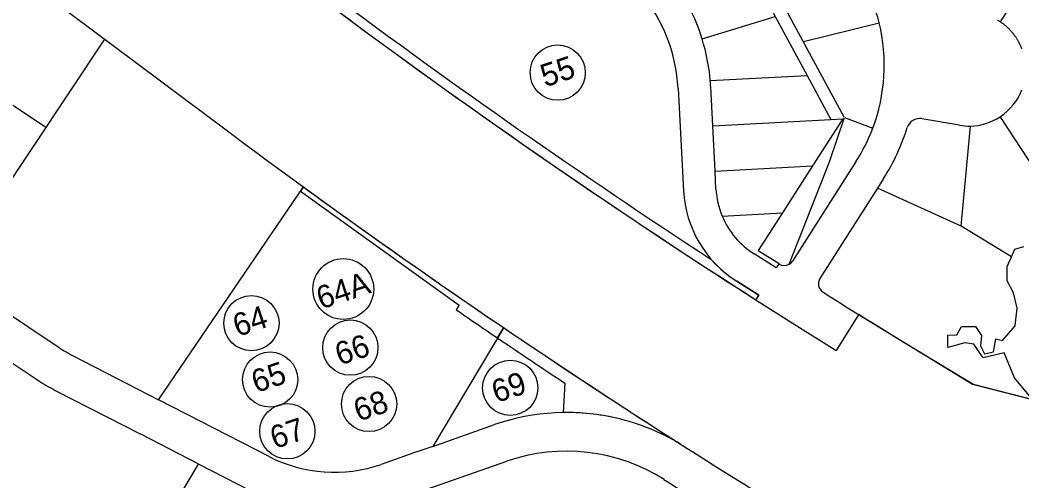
# Model space of a CAD drawing. Extents: x 2342325 to 2352582, y 365612 to 373845.
# Drawn here: x 2344906 to 2346452, y 369901 to 370612 of the extents above; entities that cross this region are included whole.
import ezdxf

# ---------------------------------------------------------------- set-up
doc = ezdxf.new("R2010")
doc.units = 0
for name, color, linetype in [('RD_EX_DV_Prop', 7, 'Continuous'), ('RD_EX_RW', 7, 'Continuous'), ('RD_SHT_TX', 7, 'Continuous'), ('SV_Prop_Property_Pins', 7, 'Continuous')]:
    doc.layers.add(name, color=color, linetype=linetype)

msp = doc.modelspace()

# ---------------------------------------------------------------- linework, layer by layer
at = {"layer": 'RD_EX_DV_Prop'}
for p, q in [((2345958.8, 370582.9), (2346071.5, 370617.7)), ((2346115, 370579.2), (2346232.1, 370607.8)), ((2345036.3, 370582.7), (2344795.2, 370221.1)), ((2344945.4, 370446.3), (2344793.9, 370547.3)), ((2345971.2, 370519.1), (2346120.7, 370526.8)), ((2345921.7, 370506.3), (2345930, 370348.6)), ((2345975, 370449.2), (2346157.6, 370458.7)), ((2346176.1, 370459.7), (2346129.3, 370387.2)), ((2346157.6, 370458.7), (2346176.1, 370459.7)), ((2346178.4, 370461.8), (2346222.1, 370445.2)), ((2346356.1, 370450), (2346297.8, 370460)), ((2346358.8, 370294.4), (2346372.9, 370448.2)), ((2346196.7, 370394.7), (2346098.3, 370240.4)), ((2345978.7, 370379.3), (2346129.3, 370387.2)), ((2346129.3, 370387.2), (2346082.6, 370314.7)), ((2346238.9, 370367.8), (2346229.3, 370352.8)), ((2345119.8, 370026.6), (2345343.2, 370354.9)), ((2346229.3, 370352.8), (2346140.5, 370213.6)), ((2346358.8, 370294.4), (2346229.3, 370352.8)), ((2345989.7, 370309.7), (2346082.6, 370314.7)), ((2346082.6, 370314.7), (2346045.4, 370256.9)), ((2346436.3, 370247), (2346358.8, 370294.4)), ((2346436.3, 370247), (2346358.8, 370294.4)), ((2346073.2, 370229.9), (2346039, 370251.4)), ((2346045.4, 370256.9), (2346077.5, 370236.7)), ((2346077.5, 370236.7), (2346073.2, 370229.9)), ((2346012.2, 370209.2), (2346046.3, 370187.8)), ((2346046.3, 370187.8), (2346041.7, 370180.7)), ((2345652.4, 370137.8), (2345543.1, 369954.7)), ((2345543.1, 369954.7), (2345543.1, 369954.7))]:
    msp.add_line(p, q, dxfattribs=at)
for points in [[(2346177.9, 370462.5), (2346006.4, 370779.1), (2345981.6, 370901.7), (2345998.9, 371022), (2346035, 371117.4), (2346025.8, 371186.8), (2345974.7, 371236.3), (2345935.7, 371245.5), (2345789.1, 371251.4), (2345669.5, 371286)], [(2345894.5, 370696.6), (2345984.9, 370777.7), (2346028.4, 370697.4), (2346071.5, 370617.7), (2346120.7, 370526.8), (2346157.6, 370458.7)], [(2346503.2, 370741.3), (2346418.7, 370609.5), (2346417.8, 370610), (2346417, 370610.5), (2346416.2, 370611.1), (2346415.3, 370611.6), (2346414.4, 370612.1)], [(2346452.4, 370567.5), (2346452, 370568.4), (2346451.7, 370569.3), (2346451.3, 370570.2), (2346450.9, 370571.2), (2346450.5, 370572.1), (2346450.1, 370573), (2346449.7, 370573.9), (2346449.2, 370574.8), (2346448.8, 370575.7), (2346448.3, 370576.6), (2346447.9, 370577.5), (2346447.4, 370578.3), (2346446.9, 370579.2), (2346446.4, 370580.1), (2346445.9, 370580.9), (2346445.4, 370581.8), (2346444.9, 370582.7), (2346444.3, 370583.5), (2346443.8, 370584.3), (2346443.2, 370585.2), (2346442.7, 370586), (2346442.1, 370586.8), (2346441.5, 370587.6), (2346440.9, 370588.4), (2346440.3, 370589.2), (2346439.7, 370590), (2346439.1, 370590.8), (2346438.5, 370591.6), (2346437.8, 370592.4), (2346437.2, 370593.1), (2346436.5, 370593.9), (2346435.9, 370594.6), (2346435.2, 370595.4), (2346434.5, 370596.1), (2346433.8, 370596.8), (2346433.1, 370597.6), (2346432.4, 370598.3), (2346431.7, 370599), (2346431, 370599.7), (2346430.3, 370600.4), (2346429.5, 370601), (2346428.8, 370601.7), (2346428.1, 370602.4), (2346427.3, 370603), (2346426.5, 370603.7), (2346425.8, 370604.3), (2346425, 370604.9), (2346424.2, 370605.5), (2346423.4, 370606.1), (2346422.6, 370606.7), (2346421.8, 370607.3), (2346421, 370607.9), (2346420.1, 370608.5), (2346418.7, 370609.5)], [(2345980.1, 370351.2), (2345978.7, 370379.3), (2345975, 370449.2), (2345971.9, 370508.9)], [(2346093.2, 370235.5), (2346155.1, 370393.2), (2346178.4, 370461.8)], [(2346516.9, 370313.6), (2346418.8, 370463.1)], [(2346198.6, 370159.3), (2346376.2, 370050.8), (2346468.7, 370026.9), (2346440.8, 370060.3), (2346424.7, 370099.2), (2346392.3, 370091.1), (2346378.1, 370112.1), (2346364.2, 370114.2), (2346337.8, 370107.2), (2346338.1, 370126.2), (2346351.7, 370126.6), (2346359, 370139.5), (2346380.9, 370139.4), (2346389.8, 370125.9), (2346388.2, 370109.9), (2346394.7, 370097.3), (2346408.5, 370100.7), (2346412.1, 370120.4), (2346422.3, 370117.8), (2346441.8, 370140.8), (2346445.1, 370168), (2346439.1, 370191.5), (2346429.8, 370209.9), (2346429.5, 370232), (2346436.3, 370247), (2346441.5, 370258.8), (2346455.5, 370263)], [(2345016, 369650.1), (2345181.4, 369927.5)]]:
    msp.add_lwpolyline(points, dxfattribs=at)
for centre, radius, start, end in [((2345667.8, 370492.9), 254.2, 3.035, 74.7296), ((2345964.9, 370542.6), 275, 13.7069, 28.7806), ((2345667.3, 370493), 305, 17.1428, 29.5069), ((2345964.9, 370542.6), 275, 339.2633, 13.707), ((2345667.3, 370493), 305, 4.8958, 17.1428), ((2345667.3, 370493), 305, 2.9739, 4.8958), ((2346370.9, 370536.1), 87.4, 303.2672, 338.8776), ((2346294.4, 370440.3), 20, 80.2391, 162.7626), ((2346381.2, 370604.2), 156.2, 260.7453, 266.9397), ((2346366.7, 370545.6), 97.6, 273.6173, 302.2482), ((2345964.9, 370542.6), 275, 327.4514, 339.2628), ((2345964.9, 370542.6), 325, 327.4535, 342.7537), ((2346106.1, 370358.6), 176.4, 183.2549, 237.8476), ((2346106.3, 370358.5), 126.4, 183.2781, 202.6639), ((2346106.3, 370358.5), 126.4, 202.6642, 237.8255), ((2346085.6, 370248.5), 15, 237.3129, 300.4252), ((2346085.6, 370248.5), 15, 300.4193, 327.4454), ((2346153.1, 370205.5), 15, 147.4416, 237.7489), ((2346965.5, 371441.2), 1493.8, 236.6868, 239.1099)]:
    msp.add_arc(centre, radius, start, end, dxfattribs=at)
at = {"layer": 'RD_EX_RW'}
for p, q in [((2344009.2, 371349.3), (2345224, 370442.7)), ((2344795.2, 370221.1), (2344966.2, 370107.1)), ((2344761.9, 370171.2), (2344932.9, 370057.2)), ((2346200.6, 370158.4), (2346165.7, 370102.4)), ((2344987.7, 370094.4), (2345119.8, 370026.6)), ((2346377.4, 370050.6), (2346469.8, 370027)), ((2344960.3, 370041.1), (2345092.4, 369973.3)), ((2345290.2, 369939), (2345119.8, 370026.6)), ((2345543.1, 369954.7), (2345638.4, 369988.2)), ((2345181, 369927.7), (2345092.3, 369973.3)), ((2345513.7, 369944.5), (2345463.2, 369926.9)), ((2345543.1, 369954.7), (2345513.7, 369944.5))]:
    msp.add_line(p, q, dxfattribs=at)
for points in [[(2345181, 369927.7), (2345262.1, 369886.1)], [(2345482.2, 369870.7), (2345657.3, 369931.8)]]:
    msp.add_lwpolyline(points, dxfattribs=at)
for centre, radius, start, end in [((2352152.8, 379726.2), 11334.2, 233.26372, 238.11363), ((2352152.8, 379726.2), 11584.2, 233.26372, 239.15679), ((2352152.8, 379726.2), 11268.2, 238.11363, 239.16674), ((2345088.4, 370290), 220, 236.2647, 242.7608), ((2345088.4, 370290), 280, 236.2647, 242.7608), ((2345749.6, 369666.9), 340, 76.8835, 109.0951), ((2345750.5, 369666.7), 340, 59.0402, 77.0343), ((2345749.5, 369667.4), 280, 57.5052, 109.2168), ((2345390.8, 370134.7), 220, 242.7898, 289.1971), ((2352126.9, 379691.6), 11600.9, 237.53518, 239.12172)]:
    msp.add_arc(centre, radius, start, end, dxfattribs=at)
at = {"layer": 'RD_SHT_TX'}
for centre, radius in [((2345735.8, 370531), 42.6), ((2345404.8, 370197.3), 46.9), ((2345263, 370144.7), 42.6), ((2345415.7, 370107), 42.6), ((2345291.9, 370057.7), 42.6), ((2345662.5, 370045), 42.6), ((2345444.6, 370020), 42.6), ((2345318.4, 369978), 42.6)]:
    msp.add_circle(centre, radius, dxfattribs=at)
at = {"layer": 'SV_Prop_Property_Pins'}
for p, q in [((2345343.2, 370354.9), (2345338.7, 370348.2)), ((2345338.7, 370348.2), (2345583.9, 370172.4)), ((2346046.3, 370187.8), (2346012.2, 370209.2)), ((2346041.7, 370180.7), (2346046.3, 370187.8)), ((2345583.9, 370172.4), (2345579.1, 370165.4)), ((2345652.4, 370137.8), (2345642.9, 370121.9)), ((2345642.9, 370121.9), (2345652.4, 370137.8)), ((2345746.8, 370052.3), (2345744, 370006.9))]:
    msp.add_line(p, q, dxfattribs=at)
for centre, radius, start, end in [((2352152.8, 379726.2), 11319.2, 233.27744, 236.90826), ((2352152.8, 379726.2), 11334.2, 233.26372, 237.37225), ((2352152.8, 379726.2), 11584.2, 233.996, 235.86441), ((2346106.1, 370358.6), 176.4, 220.9226, 237.8476), ((2352152.8, 379726.2), 11602.7, 235.48871, 235.86968), ((2352152.8, 379726.2), 11584.2, 235.86441, 237.48066), ((2352152.8, 379726.2), 11602.7, 235.86968, 236.48743), ((2345749.6, 369666.9), 340, 76.8835, 90.9459), ((2345750.5, 369666.7), 340, 59.0402, 77.0343)]:
    msp.add_arc(centre, radius, start, end, dxfattribs=at)

# ---------------------------------------------------------------- texts
at = {"layer": 'RD_SHT_TX'}
for s, p in [('55', (2345716.3, 370508.2)), ('64A', (2345370.5, 370165.7)), ('64', (2345241.5, 370123.3)), ('66', (2345399.2, 370079.2)), ('65', (2345270.2, 370036.8)), ('69', (2345641, 370021.3)), ('68', (2345428, 369992.7)), ('67', (2345299, 369950.3))]:
    msp.add_text(s, height=35, rotation=18.3932, dxfattribs=at).set_placement(p)

doc.saveas('drawing.dxf')
